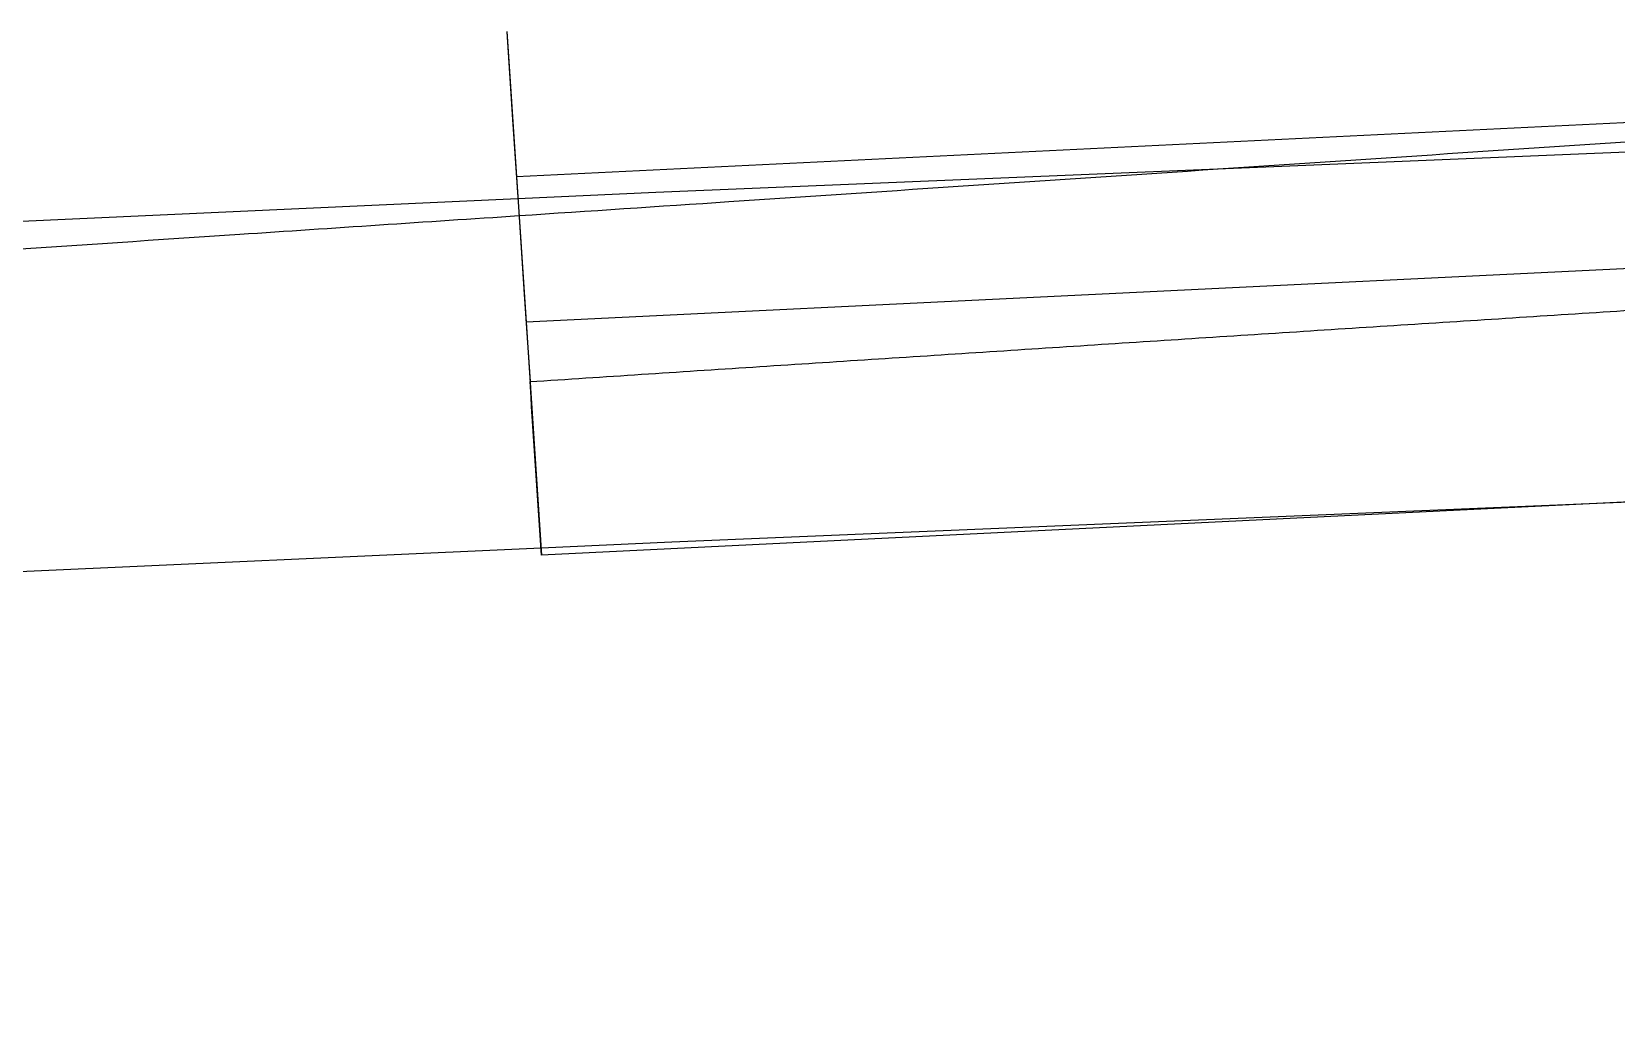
# Model space of a CAD drawing. Header units: metres. Extents: x -354 to -91, y 3 to 562.
# Drawn here: x -222.184 to -220.824, y 543.385 to 544.224 of the extents above; entities that cross this region are included whole.
import ezdxf

# ---------------------------------------------------------------- set-up
doc = ezdxf.new("R2010")
doc.units = ezdxf.units.M
doc.layers.add('A-GENM', color=7, linetype='Continuous', lineweight=25)

# ---------------------------------------------------------------- blocks, each defined once
blk = doc.blocks.new('T2DPAA-T2D-C3S-RW-M2D-100010_dwg-40802999-DRG-2873034 - CONSTRUCTION SEQUENCE STAGE A8')
at = {"color": 254, "lineweight": 25, "true_color": 0xd0d0d0}
for p, q in [((60.2346, -632.5623), (60.4227, -633.1596)), ((60.707, -633.0634), (60.7426, -633.1765)), ((60.7426, -633.1765), (61.2232, -634.7228))]:
    blk.add_line(p, q, dxfattribs=at)
at = {"color": 254, "lineweight": 25, "true_color": 0xd0d0d0, "flags": 128}
for points in [[(60.0222, -630.904), (60.5205, -632.4714), (60.707, -633.0634)], [(60.4227, -633.1596), (60.4564, -633.2666), (60.7024, -634.058)]]:
    blk.add_lwpolyline(points, dxfattribs=at)
blk = doc.blocks.new('T2DPAA-T2D-PWC-RW-M2D-100010_RoadDesign_rvt-1-DRG-2873034 - CONSTRUCTION SEQUENCE STAGE A8')
at = {"color": 254, "lineweight": 25, "true_color": 0xd0d0d0, "rotation": 75.11694444444437}
blk.add_blockref('T2DPAA-T2D-C3S-RW-M2D-100010_dwg-40802999-DRG-2873034 - CONSTRUCTION SEQUENCE STAGE A8', (-1722.337, 648.0105), dxfattribs=at)
blk = doc.blocks.new('Top of Pavement - RL A - Top of Pavement - RL A-68818558-DRG-2873034 - CONSTRUCTION SEQUENCE STAGE A8')
at = {"layer": 'A-GENM', "color": 253, "true_color": 0xa3a3a3}
for points, knots in [([(141.209, 7.988), (141.2155, 7.9658), (141.2418, 7.8764), (141.2891, 7.7201), (141.3529, 7.5197), (141.4192, 7.3202), (141.4869, 7.1211), (141.5552, 6.9222), (141.623, 6.7231), (141.7123, 6.4573), (141.8009, 6.1913), (141.8895, 5.9253), (141.9785, 5.6594), (142.09, 5.3272), (142.2238, 4.9285), (142.3574, 4.5297), (142.4908, 4.1308), (142.6243, 3.732), (142.7582, 3.3333), (142.8926, 2.9349), (143.0273, 2.5365), (143.1621, 2.1381), (143.297, 1.7398), (143.4318, 1.3415), (143.5666, 0.9431), (143.7014, 0.5448), (143.8362, 0.1465), (143.971, -0.2519), (144.1058, -0.6502), (144.2406, -1.0485), (144.3754, -1.4469), (144.4909, -1.7881), (144.5615, -1.9966), (144.5871, -2.0723)], [0.62813585, 0.62813585, 0.62813585, 0.62813585, 0.62861272, 0.6300578, 0.63150289, 0.63294798, 0.63439306, 0.63583815, 0.63728324, 0.63872832, 0.6416185, 0.64306358, 0.64450867, 0.64739884, 0.65028902, 0.65317919, 0.65606936, 0.65895954, 0.66184971, 0.66473988, 0.66763006, 0.67052023, 0.6734104, 0.67630058, 0.67919075, 0.68208092, 0.6849711, 0.68786127, 0.69075145, 0.69364162, 0.69653179, 0.69942197, 0.7010705, 0.7010705, 0.7010705, 0.7010705]), ([(144.7756, -2.0086), (144.752, -1.9389), (144.6835, -1.7365), (144.57, -1.4012), (144.4352, -1.0029), (144.3004, -0.6046), (144.1656, -0.2062), (144.0308, 0.1921), (143.8959, 0.5904), (143.7611, 0.9888), (143.6263, 1.3871), (143.4915, 1.7854), (143.3998, 2.0564), (143.353, 2.1946), (143.3512, 2.2)], [-0.70093887, -0.70093887, -0.70093887, -0.70093887, -0.69942197, -0.69653179, -0.69364162, -0.69075145, -0.68786127, -0.6849711, -0.68208092, -0.67919075, -0.67630058, -0.6734104, -0.67052023, -0.67040222, -0.67040222, -0.67040222, -0.67040222])]:
    blk.add_open_spline(points, degree=3, knots=knots, dxfattribs=at)
for points in [[(144.5871, -2.0723), (144.6064, -2.1294), (144.6257, -2.1864), (144.645, -2.2434)], [(144.645, -2.2434), (144.69, -2.3762), (144.7349, -2.509), (144.7798, -2.6417)], [(144.7798, -2.6417), (144.8248, -2.7745), (144.8697, -2.9072), (144.9146, -3.04)]]:
    blk.add_open_spline(points, degree=3, dxfattribs=at)
blk = doc.blocks.new('T2DPAA-T2D-C3S-RS-M3D-100334_rvt-1-DRG-2873034 - CONSTRUCTION SEQUENCE STAGE A8')
at = {"layer": 'A-GENM', "color": 253, "true_color": 0xa3a3a3}
for p, q in [((-1094.9287, 544.2237), (-1094.9204, 544.099)), ((-1093.196, 544.1831), (-1094.9204, 544.099)), ((-1094.9204, 544.099), (-1094.9121, 543.9743)), ((-1093.1887, 544.0583), (-1094.9121, 543.9743)), ((-1094.9121, 543.9743), (-1094.8988, 543.7747)), ((-1094.9078, 543.91), (-1094.9087, 543.9234)), ((-1094.9073, 543.9022), (-1094.9078, 543.91)), ((-1094.9059, 543.8809), (-1094.9073, 543.9022)), ((-1094.9045, 543.8597), (-1094.9059, 543.8809)), ((-1094.9031, 543.8385), (-1094.9045, 543.8597)), ((-1093.177, 543.8587), (-1094.8988, 543.7747)), ((-1094.9016, 543.8172), (-1094.9031, 543.8385)), ((-1094.9002, 543.796), (-1094.9016, 543.8172)), ((-1094.8988, 543.7747), (-1094.9002, 543.796))]:
    blk.add_line(p, q, dxfattribs=at)
at = {"layer": 'A-GENM', "color": 253, "true_color": 0xa3a3a3, "flags": 128}
blk.add_lwpolyline([(-1094.9287, 544.2234), (-1094.9237, 544.1484), (-1094.9187, 544.0734), (-1094.9137, 543.9984), (-1094.9087, 543.9234)], dxfattribs=at)
at = {"layer": 'A-GENM', "color": 253, "true_color": 0xa3a3a3}
blk.add_open_spline([(-1094.9087, 543.9234), (-1094.845, 543.9276), (-1094.7175, 543.936), (-1094.5262, 543.9484), (-1094.3349, 543.9609), (-1094.1437, 543.9732), (-1093.9524, 543.9855), (-1093.6974, 544.0017), (-1093.4423, 544.0178), (-1093.251, 544.0297), (-1093.1872, 544.0337)], degree=3, knots=[0, 0, 0, 0, 0.111111, 0.222222, 0.333333, 0.444444, 0.555556, 0.666667, 0.888889, 1, 1, 1, 1], dxfattribs=at)
at = {"layer": 'A-GENM', "color": 253, "lineweight": 25, "true_color": 0xa3a3a3, "rotation": 75.11694444444437}
blk.add_blockref('Top of Pavement - RL A - Top of Pavement - RL A-68818558-DRG-2873034 - CONSTRUCTION SEQUENCE STAGE A8', (-1134.0578, 404.8616), dxfattribs=at)

msp = doc.modelspace()

# ---------------------------------------------------------------- block references
at = {"lineweight": 5}
for name in ['T2DPAA-T2D-C3S-RS-M3D-100334_rvt-1-DRG-2873034 - CONSTRUCTION SEQUENCE STAGE A8', 'T2DPAA-T2D-PWC-RW-M2D-100010_RoadDesign_rvt-1-DRG-2873034 - CONSTRUCTION SEQUENCE STAGE A8']:
    msp.add_blockref(name, (873.1524, 0), dxfattribs=at)

doc.saveas('drawing.dxf')
